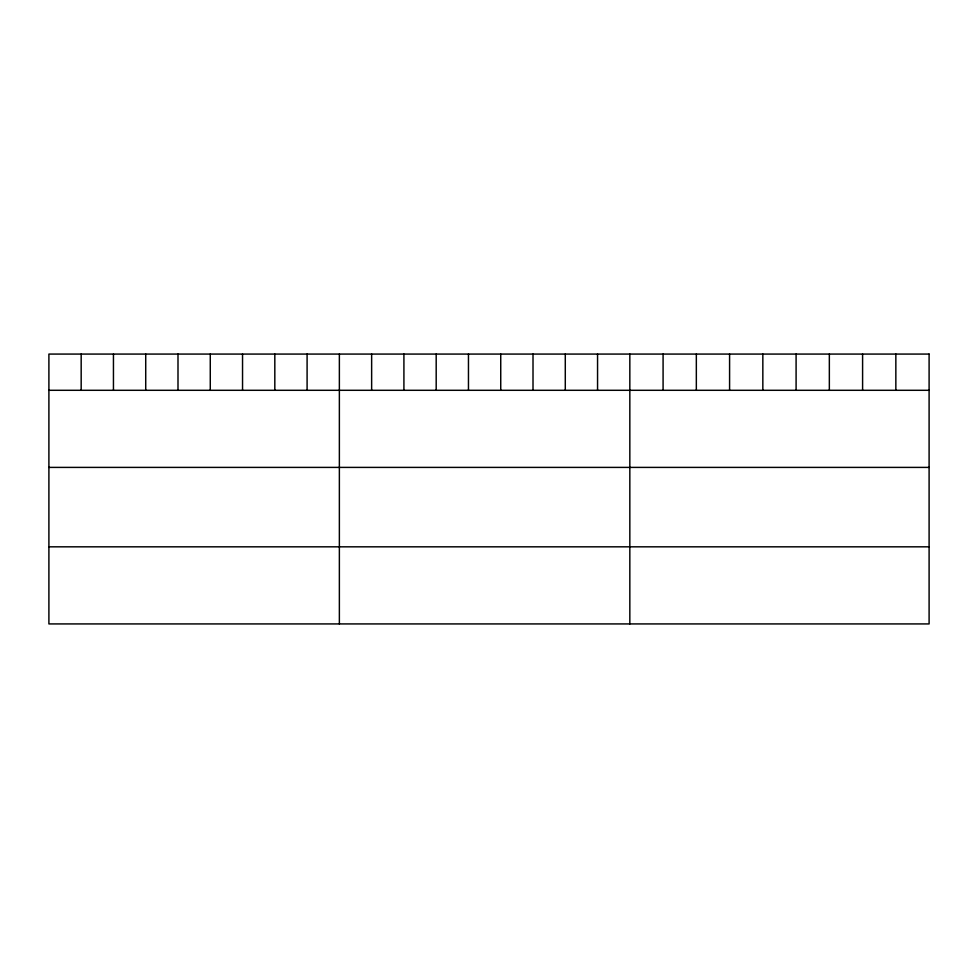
<?xml version="1.0" encoding="UTF-8"?>
<svg xmlns="http://www.w3.org/2000/svg" width="978" height="978" viewBox="0 0 978 978"><rect width="100%" height="100%" fill="white"/><g stroke="black" fill="none" stroke-linecap="round" stroke-linejoin="round"><path stroke-width="1.47" d="M48.9 390.295L929.1 390.295M48.9 467.398L929.1 467.398M48.9 546.824L929.1 546.824M895.848 354.073L895.848 390.295M862.596 354.073L862.596 390.295M829.344 354.073L829.344 390.295M796.092 354.073L796.092 390.295M762.84 354.073L762.84 390.295M729.588 354.073L729.588 390.295M696.336 354.073L696.336 390.295M663.084 354.073L663.084 390.295M629.832 354.073L629.832 623.927M597.558 354.073L597.558 390.295M565.284 354.073L565.284 390.295M533.01 354.073L533.01 390.295M500.736 354.073L500.736 390.295M468.462 354.073L468.462 390.295M436.188 354.073L436.188 390.295M403.914 354.073L403.914 390.295M371.64 354.073L371.64 390.295M339.366 354.073L339.366 623.927M307.092 354.073L307.092 390.295M274.818 354.073L274.818 390.295M242.544 354.073L242.544 390.295M210.27 354.073L210.27 390.295M177.996 354.073L177.996 390.295M145.722 354.073L145.722 390.295M113.448 354.073L113.448 390.295M81.174 354.073L81.174 390.295M929.1 354.073L48.9 354.073L48.9 623.927L929.1 623.927L929.1 354.073"/></g></svg>
